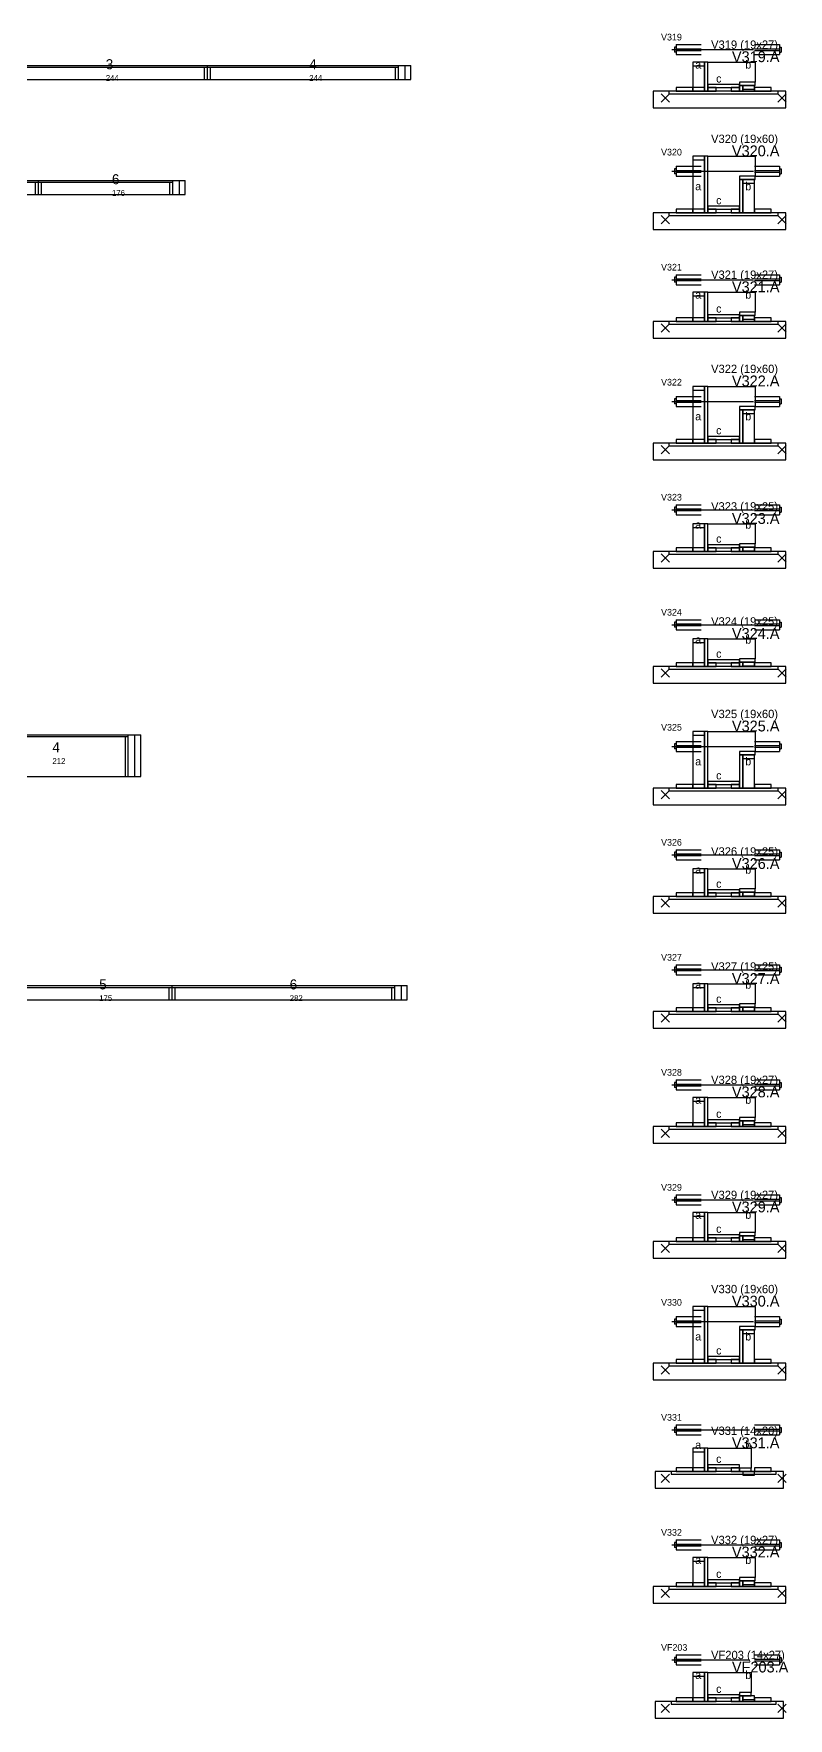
# Model space of a CAD drawing. Header units: metres. Extents: x -10 to 74425, y -2037 to 26.
# Drawn here: x 16262 to 17167, y -2008 to 13 of the extents above; entities that cross this region are included whole.
import ezdxf

# ---------------------------------------------------------------- set-up
doc = ezdxf.new("R2010")
doc.units = ezdxf.units.M
doc.layers.add('LABELS', color=3, linetype='Continuous')
doc.layers.add('VIGAS', color=7, linetype='Continuous')

msp = doc.modelspace()

# ---------------------------------------------------------------- linework, layer by layer
at = {"layer": 'VIGAS'}
for p, q in [((17032, 0), (17062, 0)), ((17032, 0), (17032, -12)), ((17126, 0), (17156, 0)), ((17156, 0), (17156, -12)), ((17027, -6), (17125, -6)), ((17030, -3), (17030, -9)), ((17032, -3), (17030, -3)), ((17032, -9), (17030, -9)), ((17032, -5), (17062, -5)), ((17032, -7), (17062, -7)), ((17032, -12), (17062, -12)), ((17126, -5), (17156, -5)), ((17126, -7), (17156, -7)), ((17126, -12), (17156, -12)), ((17156, -3), (17158, -3)), ((17156, -9), (17158, -9)), ((17158, -3), (17158, -9)), ((16226, -25), (16470, -25)), ((16226, -27.2), (16470, -27.2)), ((16466.5, -42), (16466.5, -27.2)), ((16470, -42), (16470, -25)), ((16470, -42), (16470, -25)), ((16470, -25), (16714, -25)), ((16470, -42), (16470, -25)), ((16470, -42), (16470, -25)), ((16470, -42), (16470, -25)), ((16470, -27.2), (16699, -27.2)), ((16473.5, -42), (16473.5, -27.2)), ((16695.5, -42), (16695.5, -27.2)), ((16699, -42), (16699, -25)), ((16707, -42), (16707, -25)), ((16714, -42), (16714, -25)), ((16226, -42), (16470, -42)), ((16466.5, -42), (16470, -42)), ((16470, -42), (16714, -42)), ((16470, -42), (16473.5, -42)), ((16695.5, -42), (16699, -42)), ((17014, -69), (17024, -59)), ((17014, -59), (17024, -69)), ((17154, -69), (17164, -59)), ((17154, -59), (17164, -69)), ((17027, -152), (17125, -152)), ((17030, -149), (17030, -155)), ((17032, -149), (17030, -149)), ((17032, -155), (17030, -155)), ((17032, -146), (17062, -146)), ((17032, -146), (17032, -158)), ((17032, -151), (17062, -151)), ((17032, -153), (17062, -153)), ((17032, -158), (17062, -158)), ((17126, -146), (17156, -146)), ((17126, -151), (17156, -151)), ((17126, -153), (17156, -153)), ((17126, -158), (17156, -158)), ((17156, -146), (17156, -158)), ((17156, -149), (17158, -149)), ((17156, -155), (17158, -155)), ((17158, -149), (17158, -155)), ((16091.4, -163), (16267.4, -163)), ((16091.4, -165.2), (16267.4, -165.2)), ((16091.4, -180), (16267.4, -180)), ((16263.9, -180), (16263.9, -165.2)), ((16263.9, -180), (16267.4, -180)), ((16267.4, -180), (16267.4, -163)), ((16267.4, -180), (16267.4, -163)), ((16267.4, -163), (16443.4, -163)), ((16267.4, -180), (16267.4, -163)), ((16267.4, -180), (16267.4, -163)), ((16267.4, -180), (16267.4, -163)), ((16267.4, -165.2), (16428.4, -165.2)), ((16267.4, -180), (16443.4, -180)), ((16267.4, -180), (16270.9, -180)), ((16270.9, -180), (16270.9, -165.2)), ((16424.9, -180), (16424.9, -165.2)), ((16424.9, -180), (16428.4, -180)), ((16428.4, -180), (16428.4, -163)), ((16436.4, -180), (16436.4, -163)), ((16443.4, -180), (16443.4, -163)), ((17014, -215), (17024, -205)), ((17014, -205), (17024, -215)), ((17154, -215), (17164, -205)), ((17154, -205), (17164, -215)), ((17027, -282), (17125, -282)), ((17030, -279), (17030, -285)), ((17032, -279), (17030, -279)), ((17032, -276), (17062, -276)), ((17032, -276), (17032, -288)), ((17032, -281), (17062, -281)), ((17126, -276), (17156, -276)), ((17126, -281), (17156, -281)), ((17156, -276), (17156, -288)), ((17156, -279), (17158, -279)), ((17158, -279), (17158, -285)), ((17032, -285), (17030, -285)), ((17032, -283), (17062, -283)), ((17032, -288), (17062, -288)), ((17126, -283), (17156, -283)), ((17126, -288), (17156, -288)), ((17156, -285), (17158, -285)), ((17014, -345), (17024, -335)), ((17014, -335), (17024, -345)), ((17154, -345), (17164, -335)), ((17154, -335), (17164, -345)), ((17032, -422), (17062, -422)), ((17032, -422), (17032, -434)), ((17126, -422), (17156, -422)), ((17156, -422), (17156, -434)), ((17027, -428), (17125, -428)), ((17030, -425), (17030, -431)), ((17032, -425), (17030, -425)), ((17032, -431), (17030, -431)), ((17032, -427), (17062, -427)), ((17032, -429), (17062, -429)), ((17032, -434), (17062, -434)), ((17126, -427), (17156, -427)), ((17126, -429), (17156, -429)), ((17126, -434), (17156, -434)), ((17156, -425), (17158, -425)), ((17156, -431), (17158, -431)), ((17158, -425), (17158, -431)), ((17014, -491), (17024, -481)), ((17014, -481), (17024, -491)), ((17154, -491), (17164, -481)), ((17154, -481), (17164, -491)), ((17027, -558), (17125, -558)), ((17030, -555), (17030, -561)), ((17032, -555), (17030, -555)), ((17032, -561), (17030, -561)), ((17032, -552), (17062, -552)), ((17032, -552), (17032, -564)), ((17032, -557), (17062, -557)), ((17032, -559), (17062, -559)), ((17032, -564), (17062, -564)), ((17126, -552), (17156, -552)), ((17126, -557), (17156, -557)), ((17126, -559), (17156, -559)), ((17126, -564), (17156, -564)), ((17156, -552), (17156, -564)), ((17156, -555), (17158, -555)), ((17156, -561), (17158, -561)), ((17158, -555), (17158, -561)), ((17014, -621), (17024, -611)), ((17014, -611), (17024, -621)), ((17154, -621), (17164, -611)), ((17154, -611), (17164, -621)), ((17027, -696), (17125, -696)), ((17030, -693), (17030, -699)), ((17032, -693), (17030, -693)), ((17032, -699), (17030, -699)), ((17032, -690), (17062, -690)), ((17032, -690), (17032, -702)), ((17032, -695), (17062, -695)), ((17032, -697), (17062, -697)), ((17032, -702), (17062, -702)), ((17126, -690), (17156, -690)), ((17126, -695), (17156, -695)), ((17126, -697), (17156, -697)), ((17126, -702), (17156, -702)), ((17156, -690), (17156, -702)), ((17156, -693), (17158, -693)), ((17156, -699), (17158, -699)), ((17158, -693), (17158, -699)), ((17014, -759), (17024, -749)), ((17014, -749), (17024, -759)), ((17154, -759), (17164, -749)), ((17154, -749), (17164, -759)), ((16178, -828), (16390, -828)), ((16375, -878), (16375, -828)), ((16383, -878), (16383, -828)), ((16390, -878), (16390, -828)), ((16178, -830.2), (16375, -830.2)), ((16371.5, -878), (16371.5, -830.2)), ((17027, -842), (17125, -842)), ((17030, -839), (17030, -845)), ((17032, -839), (17030, -839)), ((17032, -845), (17030, -845)), ((17032, -836), (17062, -836)), ((17032, -836), (17032, -848)), ((17032, -841), (17062, -841)), ((17032, -843), (17062, -843)), ((17032, -848), (17062, -848)), ((17126, -836), (17156, -836)), ((17126, -841), (17156, -841)), ((17126, -843), (17156, -843)), ((17126, -848), (17156, -848)), ((17156, -836), (17156, -848)), ((17156, -839), (17158, -839)), ((17156, -845), (17158, -845)), ((17158, -839), (17158, -845)), ((16178, -878), (16390, -878)), ((16371.5, -878), (16375, -878)), ((17014, -905), (17024, -895)), ((17014, -895), (17024, -905)), ((17154, -905), (17164, -895)), ((17154, -895), (17164, -905)), ((17030, -969), (17030, -975)), ((17032, -969), (17030, -969)), ((17032, -966), (17062, -966)), ((17032, -966), (17032, -978)), ((17126, -966), (17156, -966)), ((17156, -966), (17156, -978)), ((17156, -969), (17158, -969)), ((17158, -969), (17158, -975)), ((17027, -972), (17125, -972)), ((17032, -975), (17030, -975)), ((17032, -971), (17062, -971)), ((17032, -973), (17062, -973)), ((17032, -978), (17062, -978)), ((17126, -971), (17156, -971)), ((17126, -973), (17156, -973)), ((17126, -978), (17156, -978)), ((17156, -975), (17158, -975)), ((17014, -1035), (17024, -1025)), ((17014, -1025), (17024, -1035)), ((17154, -1035), (17164, -1025)), ((17154, -1025), (17164, -1035)), ((17027, -1110), (17125, -1110)), ((17030, -1107), (17030, -1113)), ((17032, -1107), (17030, -1107)), ((17032, -1104), (17062, -1104)), ((17032, -1104), (17032, -1116)), ((17032, -1109), (17062, -1109)), ((17032, -1111), (17062, -1111)), ((17126, -1104), (17156, -1104)), ((17126, -1109), (17156, -1109)), ((17126, -1111), (17156, -1111)), ((17156, -1104), (17156, -1116)), ((17156, -1107), (17158, -1107)), ((17158, -1107), (17158, -1113)), ((16252.6, -1129), (16427.6, -1129)), ((16252.6, -1131.2), (16427.6, -1131.2)), ((16424.1, -1146), (16424.1, -1131.2)), ((16427.6, -1146), (16427.6, -1129)), ((16427.6, -1146), (16427.6, -1129)), ((16427.6, -1129), (16709.6, -1129)), ((16427.6, -1146), (16427.6, -1129)), ((16427.6, -1146), (16427.6, -1129)), ((16427.6, -1146), (16427.6, -1129)), ((16427.6, -1131.2), (16694.6, -1131.2)), ((16431.1, -1146), (16431.1, -1131.2)), ((16691.1, -1146), (16691.1, -1131.2)), ((16694.6, -1146), (16694.6, -1129)), ((16702.6, -1146), (16702.6, -1129)), ((16709.6, -1146), (16709.6, -1129)), ((17032, -1113), (17030, -1113)), ((17032, -1116), (17062, -1116)), ((17126, -1116), (17156, -1116)), ((17156, -1113), (17158, -1113)), ((16252.6, -1146), (16427.6, -1146)), ((16424.1, -1146), (16427.6, -1146)), ((16427.6, -1146), (16709.6, -1146)), ((16427.6, -1146), (16431.1, -1146)), ((16691.1, -1146), (16694.6, -1146)), ((17014, -1173), (17024, -1163)), ((17014, -1163), (17024, -1173)), ((17154, -1173), (17164, -1163)), ((17154, -1163), (17164, -1173)), ((17027, -1248), (17125, -1248)), ((17030, -1245), (17030, -1251)), ((17032, -1245), (17030, -1245)), ((17032, -1251), (17030, -1251)), ((17032, -1242), (17062, -1242)), ((17032, -1242), (17032, -1254)), ((17032, -1247), (17062, -1247)), ((17032, -1249), (17062, -1249)), ((17126, -1242), (17156, -1242)), ((17126, -1247), (17156, -1247)), ((17126, -1249), (17156, -1249)), ((17156, -1242), (17156, -1254)), ((17156, -1245), (17158, -1245)), ((17156, -1251), (17158, -1251)), ((17158, -1245), (17158, -1251)), ((17032, -1254), (17062, -1254)), ((17126, -1254), (17156, -1254)), ((17014, -1311), (17024, -1301)), ((17014, -1301), (17024, -1311)), ((17154, -1311), (17164, -1301)), ((17154, -1301), (17164, -1311)), ((17027, -1386), (17125, -1386)), ((17030, -1383), (17030, -1389)), ((17032, -1383), (17030, -1383)), ((17032, -1389), (17030, -1389)), ((17032, -1380), (17062, -1380)), ((17032, -1380), (17032, -1392)), ((17032, -1385), (17062, -1385)), ((17032, -1387), (17062, -1387)), ((17032, -1392), (17062, -1392)), ((17126, -1380), (17156, -1380)), ((17126, -1385), (17156, -1385)), ((17126, -1387), (17156, -1387)), ((17126, -1392), (17156, -1392)), ((17156, -1380), (17156, -1392)), ((17156, -1383), (17158, -1383)), ((17156, -1389), (17158, -1389)), ((17158, -1383), (17158, -1389)), ((17014, -1449), (17024, -1439)), ((17014, -1439), (17024, -1449)), ((17154, -1449), (17164, -1439)), ((17154, -1439), (17164, -1449)), ((17027, -1532), (17125, -1532)), ((17030, -1529), (17030, -1535)), ((17032, -1529), (17030, -1529)), ((17032, -1535), (17030, -1535)), ((17032, -1526), (17062, -1526)), ((17032, -1526), (17032, -1538)), ((17032, -1531), (17062, -1531)), ((17032, -1533), (17062, -1533)), ((17126, -1526), (17156, -1526)), ((17126, -1531), (17156, -1531)), ((17126, -1533), (17156, -1533)), ((17156, -1526), (17156, -1538)), ((17156, -1529), (17158, -1529)), ((17156, -1535), (17158, -1535)), ((17158, -1529), (17158, -1535)), ((17032, -1538), (17062, -1538)), ((17126, -1538), (17156, -1538)), ((17014, -1595), (17024, -1585)), ((17014, -1585), (17024, -1595)), ((17154, -1595), (17164, -1585)), ((17154, -1585), (17164, -1595)), ((17032, -1656), (17062, -1656)), ((17032, -1656), (17032, -1668)), ((17126, -1656), (17156, -1656)), ((17156, -1656), (17156, -1668)), ((17027, -1662), (17120, -1662)), ((17030, -1659), (17030, -1665)), ((17032, -1659), (17030, -1659)), ((17032, -1665), (17030, -1665)), ((17032, -1661), (17062, -1661)), ((17032, -1663), (17062, -1663)), ((17032, -1668), (17062, -1668)), ((17126, -1661), (17156, -1661)), ((17126, -1663), (17156, -1663)), ((17126, -1668), (17156, -1668)), ((17156, -1659), (17158, -1659)), ((17156, -1665), (17158, -1665)), ((17158, -1659), (17158, -1665)), ((17014, -1725), (17024, -1715)), ((17014, -1715), (17024, -1725)), ((17154, -1725), (17164, -1715)), ((17154, -1715), (17164, -1725)), ((17030, -1797), (17030, -1803)), ((17032, -1797), (17030, -1797)), ((17032, -1794), (17062, -1794)), ((17032, -1794), (17032, -1806)), ((17126, -1794), (17156, -1794)), ((17156, -1794), (17156, -1806)), ((17156, -1797), (17158, -1797)), ((17158, -1797), (17158, -1803)), ((17027, -1800), (17125, -1800)), ((17032, -1803), (17030, -1803)), ((17032, -1799), (17062, -1799)), ((17032, -1801), (17062, -1801)), ((17032, -1806), (17062, -1806)), ((17126, -1799), (17156, -1799)), ((17126, -1801), (17156, -1801)), ((17126, -1806), (17156, -1806)), ((17156, -1803), (17158, -1803)), ((17014, -1863), (17024, -1853)), ((17014, -1853), (17024, -1863)), ((17154, -1863), (17164, -1853)), ((17154, -1853), (17164, -1863)), ((17027, -1938), (17120, -1938)), ((17030, -1935), (17030, -1941)), ((17032, -1935), (17030, -1935)), ((17032, -1932), (17062, -1932)), ((17032, -1932), (17032, -1944)), ((17032, -1937), (17062, -1937)), ((17032, -1939), (17062, -1939)), ((17126, -1932), (17156, -1932)), ((17126, -1937), (17156, -1937)), ((17126, -1939), (17156, -1939)), ((17156, -1932), (17156, -1944)), ((17156, -1935), (17158, -1935)), ((17158, -1935), (17158, -1941)), ((17032, -1941), (17030, -1941)), ((17032, -1944), (17062, -1944)), ((17126, -1944), (17156, -1944)), ((17156, -1941), (17158, -1941)), ((17014, -2001), (17024, -1991)), ((17014, -1991), (17024, -2001)), ((17154, -2001), (17164, -1991)), ((17154, -1991), (17164, -2001))]:
    msp.add_line(p, q, dxfattribs=at)
for points in [[(17052, -56), (17066, -56), (17066, -21), (17052, -21)], [(17052, -25.4), (17066, -25.4), (17066, -21), (17052, -21)], [(17066, -56), (17070, -56), (17070, -21), (17066, -21)], [(17070, -48), (17070, -21), (17127, -21), (17127, -45), (17108, -45), (17108, -48)], [(17004.5, -76), (17163.5, -76), (17163.5, -56), (17004.5, -56)], [(17023.5, -59.2), (17154.5, -59.2), (17154.5, -56), (17023.5, -56)], [(17032, -56), (17052, -56), (17052, -51.6), (17032, -51.6)], [(17052, -56), (17066, -56), (17066, -51.6), (17052, -51.6)], [(17070, -51.6), (17108, -51.6), (17108, -48), (17070, -48)], [(17070, -56), (17080, -56), (17080, -51.6), (17070, -51.6)], [(17098, -56), (17108, -56), (17108, -51.6), (17098, -51.6)], [(17108, -49), (17127, -49), (17127, -45), (17108, -45)], [(17108, -56), (17112, -56), (17112, -49), (17108, -49)], [(17112, -56), (17126, -56), (17126, -49), (17112, -49)], [(17112, -53.4), (17126, -53.4), (17126, -49), (17112, -49)], [(17126, -56), (17146, -56), (17146, -51.6), (17126, -51.6)], [(17052, -202), (17066, -202), (17066, -134), (17052, -134)], [(17052, -138.4), (17066, -138.4), (17066, -134), (17052, -134)], [(17066, -202), (17070, -202), (17070, -134), (17066, -134)], [(17070, -194), (17070, -134), (17127, -134), (17127, -158), (17108, -158), (17108, -194)], [(17108, -162), (17127, -162), (17127, -158), (17108, -158)], [(17108, -202), (17112, -202), (17112, -162), (17108, -162)], [(17112, -202), (17126, -202), (17126, -162), (17112, -162)], [(17112, -166.4), (17126, -166.4), (17126, -162), (17112, -162)], [(17004.5, -222), (17163.5, -222), (17163.5, -202), (17004.5, -202)], [(17023.5, -205.2), (17154.5, -205.2), (17154.5, -202), (17023.5, -202)], [(17032, -202), (17052, -202), (17052, -197.6), (17032, -197.6)], [(17052, -202), (17066, -202), (17066, -197.6), (17052, -197.6)], [(17070, -197.6), (17108, -197.6), (17108, -194), (17070, -194)], [(17070, -202), (17080, -202), (17080, -197.6), (17070, -197.6)], [(17098, -202), (17108, -202), (17108, -197.6), (17098, -197.6)], [(17126, -202), (17146, -202), (17146, -197.6), (17126, -197.6)], [(17052, -332), (17066, -332), (17066, -297), (17052, -297)], [(17052, -301.4), (17066, -301.4), (17066, -297), (17052, -297)], [(17066, -332), (17070, -332), (17070, -297), (17066, -297)], [(17070, -324), (17070, -297), (17127, -297), (17127, -321), (17108, -321), (17108, -324)], [(17108, -325), (17127, -325), (17127, -321), (17108, -321)], [(17004.5, -352), (17163.5, -352), (17163.5, -332), (17004.5, -332)], [(17023.5, -335.2), (17154.5, -335.2), (17154.5, -332), (17023.5, -332)], [(17032, -332), (17052, -332), (17052, -327.6), (17032, -327.6)], [(17052, -332), (17066, -332), (17066, -327.6), (17052, -327.6)], [(17070, -327.6), (17108, -327.6), (17108, -324), (17070, -324)], [(17070, -332), (17080, -332), (17080, -327.6), (17070, -327.6)], [(17098, -332), (17108, -332), (17108, -327.6), (17098, -327.6)], [(17108, -332), (17112, -332), (17112, -325), (17108, -325)], [(17112, -332), (17126, -332), (17126, -325), (17112, -325)], [(17112, -329.4), (17126, -329.4), (17126, -325), (17112, -325)], [(17126, -332), (17146, -332), (17146, -327.6), (17126, -327.6)], [(17052, -478), (17066, -478), (17066, -410), (17052, -410)], [(17052, -414.4), (17066, -414.4), (17066, -410), (17052, -410)], [(17066, -478), (17070, -478), (17070, -410), (17066, -410)], [(17070, -470), (17070, -410), (17127, -410), (17127, -434), (17108, -434), (17108, -470)], [(17108, -438), (17127, -438), (17127, -434), (17108, -434)], [(17108, -478), (17112, -478), (17112, -438), (17108, -438)], [(17112, -478), (17126, -478), (17126, -438), (17112, -438)], [(17112, -442.4), (17126, -442.4), (17126, -438), (17112, -438)], [(17004.5, -498), (17163.5, -498), (17163.5, -478), (17004.5, -478)], [(17023.5, -481.2), (17154.5, -481.2), (17154.5, -478), (17023.5, -478)], [(17032, -478), (17052, -478), (17052, -473.6), (17032, -473.6)], [(17052, -478), (17066, -478), (17066, -473.6), (17052, -473.6)], [(17070, -473.6), (17108, -473.6), (17108, -470), (17070, -470)], [(17070, -478), (17080, -478), (17080, -473.6), (17070, -473.6)], [(17098, -478), (17108, -478), (17108, -473.6), (17098, -473.6)], [(17126, -478), (17146, -478), (17146, -473.6), (17126, -473.6)], [(17052, -608), (17066, -608), (17066, -575), (17052, -575)], [(17052, -579.4), (17066, -579.4), (17066, -575), (17052, -575)], [(17066, -608), (17070, -608), (17070, -575), (17066, -575)], [(17070, -600), (17070, -575), (17127, -575), (17127, -599), (17108, -599), (17108, -600)], [(17032, -608), (17052, -608), (17052, -603.6), (17032, -603.6)], [(17052, -608), (17066, -608), (17066, -603.6), (17052, -603.6)], [(17070, -603.6), (17108, -603.6), (17108, -600), (17070, -600)], [(17070, -608), (17080, -608), (17080, -603.6), (17070, -603.6)], [(17098, -608), (17108, -608), (17108, -603.6), (17098, -603.6)], [(17108, -603), (17127, -603), (17127, -599), (17108, -599)], [(17108, -608), (17112, -608), (17112, -603), (17108, -603)], [(17112, -608), (17126, -608), (17126, -603), (17112, -603)], [(17112, -607.4), (17126, -607.4), (17126, -603), (17112, -603)], [(17126, -608), (17146, -608), (17146, -603.6), (17126, -603.6)], [(17004.5, -628), (17163.5, -628), (17163.5, -608), (17004.5, -608)], [(17023.5, -611.2), (17154.5, -611.2), (17154.5, -608), (17023.5, -608)], [(17052, -746), (17066, -746), (17066, -713), (17052, -713)], [(17052, -717.4), (17066, -717.4), (17066, -713), (17052, -713)], [(17066, -746), (17070, -746), (17070, -713), (17066, -713)], [(17070, -738), (17070, -713), (17127, -713), (17127, -737), (17108, -737), (17108, -738)], [(17004.5, -766), (17163.5, -766), (17163.5, -746), (17004.5, -746)], [(17023.5, -749.2), (17154.5, -749.2), (17154.5, -746), (17023.5, -746)], [(17032, -746), (17052, -746), (17052, -741.6), (17032, -741.6)], [(17052, -746), (17066, -746), (17066, -741.6), (17052, -741.6)], [(17070, -741.6), (17108, -741.6), (17108, -738), (17070, -738)], [(17070, -746), (17080, -746), (17080, -741.6), (17070, -741.6)], [(17098, -746), (17108, -746), (17108, -741.6), (17098, -741.6)], [(17108, -741), (17127, -741), (17127, -737), (17108, -737)], [(17108, -746), (17112, -746), (17112, -741), (17108, -741)], [(17112, -746), (17126, -746), (17126, -741), (17112, -741)], [(17112, -745.4), (17126, -745.4), (17126, -741), (17112, -741)], [(17126, -746), (17146, -746), (17146, -741.6), (17126, -741.6)], [(17052, -892), (17066, -892), (17066, -824), (17052, -824)], [(17052, -828.4), (17066, -828.4), (17066, -824), (17052, -824)], [(17066, -892), (17070, -892), (17070, -824), (17066, -824)], [(17070, -884), (17070, -824), (17127, -824), (17127, -848), (17108, -848), (17108, -884)], [(17108, -852), (17127, -852), (17127, -848), (17108, -848)], [(17108, -892), (17112, -892), (17112, -852), (17108, -852)], [(17112, -892), (17126, -892), (17126, -852), (17112, -852)], [(17112, -856.4), (17126, -856.4), (17126, -852), (17112, -852)], [(17032, -892), (17052, -892), (17052, -887.6), (17032, -887.6)], [(17052, -892), (17066, -892), (17066, -887.6), (17052, -887.6)], [(17070, -887.6), (17108, -887.6), (17108, -884), (17070, -884)], [(17070, -892), (17080, -892), (17080, -887.6), (17070, -887.6)], [(17098, -892), (17108, -892), (17108, -887.6), (17098, -887.6)], [(17126, -892), (17146, -892), (17146, -887.6), (17126, -887.6)], [(17004.5, -912), (17163.5, -912), (17163.5, -892), (17004.5, -892)], [(17023.5, -895.2), (17154.5, -895.2), (17154.5, -892), (17023.5, -892)], [(17052, -1022), (17066, -1022), (17066, -989), (17052, -989)], [(17052, -993.4), (17066, -993.4), (17066, -989), (17052, -989)], [(17066, -1022), (17070, -1022), (17070, -989), (17066, -989)], [(17070, -1014), (17070, -989), (17127, -989), (17127, -1013), (17108, -1013), (17108, -1014)], [(17004.5, -1042), (17163.5, -1042), (17163.5, -1022), (17004.5, -1022)], [(17023.5, -1025.2), (17154.5, -1025.2), (17154.5, -1022), (17023.5, -1022)], [(17032, -1022), (17052, -1022), (17052, -1017.6), (17032, -1017.6)], [(17052, -1022), (17066, -1022), (17066, -1017.6), (17052, -1017.6)], [(17070, -1017.6), (17108, -1017.6), (17108, -1014), (17070, -1014)], [(17070, -1022), (17080, -1022), (17080, -1017.6), (17070, -1017.6)], [(17098, -1022), (17108, -1022), (17108, -1017.6), (17098, -1017.6)], [(17108, -1017), (17127, -1017), (17127, -1013), (17108, -1013)], [(17108, -1022), (17112, -1022), (17112, -1017), (17108, -1017)], [(17112, -1022), (17126, -1022), (17126, -1017), (17112, -1017)], [(17112, -1021.4), (17126, -1021.4), (17126, -1017), (17112, -1017)], [(17126, -1022), (17146, -1022), (17146, -1017.6), (17126, -1017.6)], [(17052, -1160), (17066, -1160), (17066, -1127), (17052, -1127)], [(17052, -1131.4), (17066, -1131.4), (17066, -1127), (17052, -1127)], [(17066, -1160), (17070, -1160), (17070, -1127), (17066, -1127)], [(17070, -1152), (17070, -1127), (17127, -1127), (17127, -1151), (17108, -1151), (17108, -1152)], [(17070, -1155.6), (17108, -1155.6), (17108, -1152), (17070, -1152)], [(17108, -1155), (17127, -1155), (17127, -1151), (17108, -1151)], [(17004.5, -1180), (17163.5, -1180), (17163.5, -1160), (17004.5, -1160)], [(17023.5, -1163.2), (17154.5, -1163.2), (17154.5, -1160), (17023.5, -1160)], [(17032, -1160), (17052, -1160), (17052, -1155.6), (17032, -1155.6)], [(17052, -1160), (17066, -1160), (17066, -1155.6), (17052, -1155.6)], [(17070, -1160), (17080, -1160), (17080, -1155.6), (17070, -1155.6)], [(17098, -1160), (17108, -1160), (17108, -1155.6), (17098, -1155.6)], [(17108, -1160), (17112, -1160), (17112, -1155), (17108, -1155)], [(17112, -1160), (17126, -1160), (17126, -1155), (17112, -1155)], [(17112, -1159.4), (17126, -1159.4), (17126, -1155), (17112, -1155)], [(17126, -1160), (17146, -1160), (17146, -1155.6), (17126, -1155.6)], [(17052, -1298), (17066, -1298), (17066, -1263), (17052, -1263)], [(17052, -1267.4), (17066, -1267.4), (17066, -1263), (17052, -1263)], [(17066, -1298), (17070, -1298), (17070, -1263), (17066, -1263)], [(17070, -1290), (17070, -1263), (17127, -1263), (17127, -1287), (17108, -1287), (17108, -1290)], [(17070, -1293.6), (17108, -1293.6), (17108, -1290), (17070, -1290)], [(17108, -1291), (17127, -1291), (17127, -1287), (17108, -1287)], [(17108, -1298), (17112, -1298), (17112, -1291), (17108, -1291)], [(17112, -1298), (17126, -1298), (17126, -1291), (17112, -1291)], [(17112, -1295.4), (17126, -1295.4), (17126, -1291), (17112, -1291)], [(17004.5, -1318), (17163.5, -1318), (17163.5, -1298), (17004.5, -1298)], [(17023.5, -1301.2), (17154.5, -1301.2), (17154.5, -1298), (17023.5, -1298)], [(17032, -1298), (17052, -1298), (17052, -1293.6), (17032, -1293.6)], [(17052, -1298), (17066, -1298), (17066, -1293.6), (17052, -1293.6)], [(17070, -1298), (17080, -1298), (17080, -1293.6), (17070, -1293.6)], [(17098, -1298), (17108, -1298), (17108, -1293.6), (17098, -1293.6)], [(17126, -1298), (17146, -1298), (17146, -1293.6), (17126, -1293.6)], [(17052, -1436), (17066, -1436), (17066, -1401), (17052, -1401)], [(17052, -1405.4), (17066, -1405.4), (17066, -1401), (17052, -1401)], [(17066, -1436), (17070, -1436), (17070, -1401), (17066, -1401)], [(17070, -1428), (17070, -1401), (17127, -1401), (17127, -1425), (17108, -1425), (17108, -1428)], [(17032, -1436), (17052, -1436), (17052, -1431.6), (17032, -1431.6)], [(17052, -1436), (17066, -1436), (17066, -1431.6), (17052, -1431.6)], [(17070, -1431.6), (17108, -1431.6), (17108, -1428), (17070, -1428)], [(17070, -1436), (17080, -1436), (17080, -1431.6), (17070, -1431.6)], [(17098, -1436), (17108, -1436), (17108, -1431.6), (17098, -1431.6)], [(17108, -1429), (17127, -1429), (17127, -1425), (17108, -1425)], [(17108, -1436), (17112, -1436), (17112, -1429), (17108, -1429)], [(17112, -1436), (17126, -1436), (17126, -1429), (17112, -1429)], [(17112, -1433.4), (17126, -1433.4), (17126, -1429), (17112, -1429)], [(17126, -1436), (17146, -1436), (17146, -1431.6), (17126, -1431.6)], [(17004.5, -1456), (17163.5, -1456), (17163.5, -1436), (17004.5, -1436)], [(17023.5, -1439.2), (17154.5, -1439.2), (17154.5, -1436), (17023.5, -1436)], [(17052, -1582), (17066, -1582), (17066, -1514), (17052, -1514)], [(17052, -1518.4), (17066, -1518.4), (17066, -1514), (17052, -1514)], [(17066, -1582), (17070, -1582), (17070, -1514), (17066, -1514)], [(17070, -1574), (17070, -1514), (17127, -1514), (17127, -1538), (17108, -1538), (17108, -1574)], [(17108, -1542), (17127, -1542), (17127, -1538), (17108, -1538)], [(17108, -1582), (17112, -1582), (17112, -1542), (17108, -1542)], [(17112, -1582), (17126, -1582), (17126, -1542), (17112, -1542)], [(17112, -1546.4), (17126, -1546.4), (17126, -1542), (17112, -1542)], [(17070, -1577.6), (17108, -1577.6), (17108, -1574), (17070, -1574)], [(17004.5, -1602), (17163.5, -1602), (17163.5, -1582), (17004.5, -1582)], [(17023.5, -1585.2), (17154.5, -1585.2), (17154.5, -1582), (17023.5, -1582)], [(17032, -1582), (17052, -1582), (17052, -1577.6), (17032, -1577.6)], [(17052, -1582), (17066, -1582), (17066, -1577.6), (17052, -1577.6)], [(17070, -1582), (17080, -1582), (17080, -1577.6), (17070, -1577.6)], [(17098, -1582), (17108, -1582), (17108, -1577.6), (17098, -1577.6)], [(17126, -1582), (17146, -1582), (17146, -1577.6), (17126, -1577.6)], [(17052, -1712), (17066, -1712), (17066, -1684), (17052, -1684)], [(17052, -1688.4), (17066, -1688.4), (17066, -1684), (17052, -1684)], [(17066, -1712), (17070, -1712), (17070, -1684), (17066, -1684)], [(17070, -1704), (17070, -1684), (17122, -1684), (17122, -1708), (17108, -1708), (17108, -1704)], [(17007, -1732), (17161, -1732), (17161, -1712), (17007, -1712)], [(17026, -1715.2), (17152, -1715.2), (17152, -1712), (17026, -1712)], [(17032, -1712), (17052, -1712), (17052, -1707.6), (17032, -1707.6)], [(17052, -1712), (17066, -1712), (17066, -1707.6), (17052, -1707.6)], [(17070, -1707.6), (17108, -1707.6), (17108, -1704), (17070, -1704)], [(17070, -1712), (17080, -1712), (17080, -1707.6), (17070, -1707.6)], [(17098, -1712), (17108, -1712), (17108, -1707.6), (17098, -1707.6)], [(17108, -1712), (17122, -1712), (17122, -1708), (17108, -1708)], [(17108, -1712), (17112, -1712), (17112, -1712), (17108, -1712)], [(17112, -1712), (17126, -1712), (17126, -1712), (17112, -1712)], [(17112, -1716.4), (17126, -1716.4), (17126, -1712), (17112, -1712)], [(17126, -1712), (17146, -1712), (17146, -1707.6), (17126, -1707.6)], [(17052, -1850), (17066, -1850), (17066, -1815), (17052, -1815)], [(17052, -1819.4), (17066, -1819.4), (17066, -1815), (17052, -1815)], [(17066, -1850), (17070, -1850), (17070, -1815), (17066, -1815)], [(17070, -1842), (17070, -1815), (17127, -1815), (17127, -1839), (17108, -1839), (17108, -1842)], [(17108, -1843), (17127, -1843), (17127, -1839), (17108, -1839)], [(17004.5, -1870), (17163.5, -1870), (17163.5, -1850), (17004.5, -1850)], [(17023.5, -1853.2), (17154.5, -1853.2), (17154.5, -1850), (17023.5, -1850)], [(17032, -1850), (17052, -1850), (17052, -1845.6), (17032, -1845.6)], [(17052, -1850), (17066, -1850), (17066, -1845.6), (17052, -1845.6)], [(17070, -1845.6), (17108, -1845.6), (17108, -1842), (17070, -1842)], [(17070, -1850), (17080, -1850), (17080, -1845.6), (17070, -1845.6)], [(17098, -1850), (17108, -1850), (17108, -1845.6), (17098, -1845.6)], [(17108, -1850), (17112, -1850), (17112, -1843), (17108, -1843)], [(17112, -1850), (17126, -1850), (17126, -1843), (17112, -1843)], [(17112, -1847.4), (17126, -1847.4), (17126, -1843), (17112, -1843)], [(17126, -1850), (17146, -1850), (17146, -1845.6), (17126, -1845.6)], [(17052, -1988), (17066, -1988), (17066, -1953), (17052, -1953)], [(17052, -1957.4), (17066, -1957.4), (17066, -1953), (17052, -1953)], [(17066, -1988), (17070, -1988), (17070, -1953), (17066, -1953)], [(17070, -1980), (17070, -1953), (17122, -1953), (17122, -1977), (17108, -1977), (17108, -1980)], [(17070, -1983.6), (17108, -1983.6), (17108, -1980), (17070, -1980)], [(17108, -1981), (17122, -1981), (17122, -1977), (17108, -1977)], [(17007, -2008), (17161, -2008), (17161, -1988), (17007, -1988)], [(17026, -1991.2), (17152, -1991.2), (17152, -1988), (17026, -1988)], [(17032, -1988), (17052, -1988), (17052, -1983.6), (17032, -1983.6)], [(17052, -1988), (17066, -1988), (17066, -1983.6), (17052, -1983.6)], [(17070, -1988), (17080, -1988), (17080, -1983.6), (17070, -1983.6)], [(17098, -1988), (17108, -1988), (17108, -1983.6), (17098, -1983.6)], [(17108, -1988), (17112, -1988), (17112, -1981), (17108, -1981)], [(17112, -1988), (17126, -1988), (17126, -1981), (17112, -1981)], [(17112, -1985.4), (17126, -1985.4), (17126, -1981), (17112, -1981)], [(17126, -1988), (17146, -1988), (17146, -1983.6), (17126, -1983.6)]]:
    msp.add_lwpolyline(points, close=True, dxfattribs=at)

# ---------------------------------------------------------------- texts
at = {"layer": 'LABELS'}
for s, p in [('V319', (17014, 5)), ('V320', (17014, -133)), ('V321', (17014, -271)), ('V322', (17014, -409)), ('V323', (17014, -547)), ('V324', (17014, -685)), ('V325', (17014, -823)), ('V326', (17014, -961)), ('V327', (17014, -1099)), ('V328', (17014, -1237)), ('V329', (17014, -1375)), ('V330', (17014, -1513)), ('V331', (17014, -1651)), ('V332', (17014, -1789)), ('VF203', (17014, -1927))]:
    msp.add_text(s, height=8, dxfattribs=at).set_placement(p)
at = {"layer": 'VIGAS'}
for s, height, p in [('V319 (19x27)', 10, (17074, -5)), ('3', 12, (16348, -29.5)), ('4', 12, (16592, -29.5)), ('V319.A', 13, (17099, -21)), ('b', 9.6, (17115, -28.7)), ('244', 7, (16348, -43.5)), ('244', 7, (16592, -43.5)), ('a', 9.6, (17055, -28.7)), ('c', 9.6, (17080, -45.5)), ('V320 (19x60)', 10, (17074, -118)), ('V320.A', 13, (17099, -134)), ('6', 12, (16355.4, -167.5)), ('176', 7, (16355.4, -181.5)), ('a', 9.6, (17055, -174.7)), ('b', 9.6, (17115, -174.7)), ('c', 9.6, (17080, -191.5)), ('V321 (19x27)', 10, (17074, -281)), ('a', 9.6, (17055, -304.7)), ('V321.A', 13, (17099, -297)), ('b', 9.6, (17115, -304.7)), ('c', 9.6, (17080, -321.5)), ('V322 (19x60)', 10, (17074, -394)), ('V322.A', 13, (17099, -410)), ('a', 9.6, (17055, -450.7)), ('b', 9.6, (17115, -450.7)), ('c', 9.6, (17080, -467.5)), ('V323 (19x25)', 10, (17074, -559)), ('V323.A', 13, (17099, -575)), ('a', 9.6, (17055, -580.7)), ('b', 9.6, (17115, -580.7)), ('c', 9.6, (17080, -597.5)), ('V324 (19x25)', 10, (17074, -697)), ('V324.A', 13, (17099, -713)), ('a', 9.6, (17055, -718.7)), ('b', 9.6, (17115, -718.7)), ('c', 9.6, (17080, -735.5)), ('V325 (19x60)', 10, (17074, -808)), ('V325.A', 13, (17099, -824)), ('4', 12, (16284, -849)), ('212', 7, (16284, -863)), ('a', 9.6, (17055, -864.7)), ('b', 9.6, (17115, -864.7)), ('c', 9.6, (17080, -881.5)), ('V326 (19x25)', 10, (17074, -973)), ('a', 9.6, (17055, -994.7)), ('V326.A', 13, (17099, -989)), ('b', 9.6, (17115, -994.7)), ('c', 9.6, (17080, -1011.5)), ('V327 (19x25)', 10, (17074, -1111)), ('5', 12, (16340.1, -1133.5)), ('6', 12, (16568.6, -1133.5)), ('a', 9.6, (17055, -1132.7)), ('V327.A', 13, (17099, -1127)), ('b', 9.6, (17115, -1132.7)), ('175', 7, (16340.1, -1147.5)), ('282', 7, (16568.6, -1147.5)), ('c', 9.6, (17080, -1149.5)), ('V328 (19x27)', 10, (17074, -1247)), ('V328.A', 13, (17099, -1263)), ('a', 9.6, (17055, -1270.7)), ('b', 9.6, (17115, -1270.7)), ('c', 9.6, (17080, -1287.5)), ('V329 (19x27)', 10, (17074, -1385)), ('V329.A', 13, (17099, -1401)), ('a', 9.6, (17055, -1408.7)), ('b', 9.6, (17115, -1408.7)), ('c', 9.6, (17080, -1425.5)), ('V330 (19x60)', 10, (17074, -1498)), ('V330.A', 13, (17099, -1514)), ('a', 9.6, (17055, -1554.7)), ('b', 9.6, (17115, -1554.7)), ('c', 9.6, (17080, -1571.5)), ('a', 9.6, (17055, -1684.7)), ('V331 (14x20)', 10, (17074, -1668)), ('V331.A', 13, (17099, -1684)), ('b', 9.6, (17115, -1684.7)), ('c', 9.6, (17080, -1701.5)), ('V332 (19x27)', 10, (17074, -1799)), ('a', 9.6, (17055, -1822.7)), ('V332.A', 13, (17099, -1815)), ('b', 9.6, (17115, -1822.7)), ('c', 9.6, (17080, -1839.5)), ('VF203 (14x27)', 10, (17074, -1937)), ('VF203.A', 13, (17099, -1953)), ('a', 9.6, (17055, -1960.7)), ('b', 9.6, (17115, -1960.7)), ('c', 9.6, (17080, -1977.5))]:
    msp.add_text(s, height=height, dxfattribs=at).set_placement(p)

doc.saveas('drawing.dxf')
